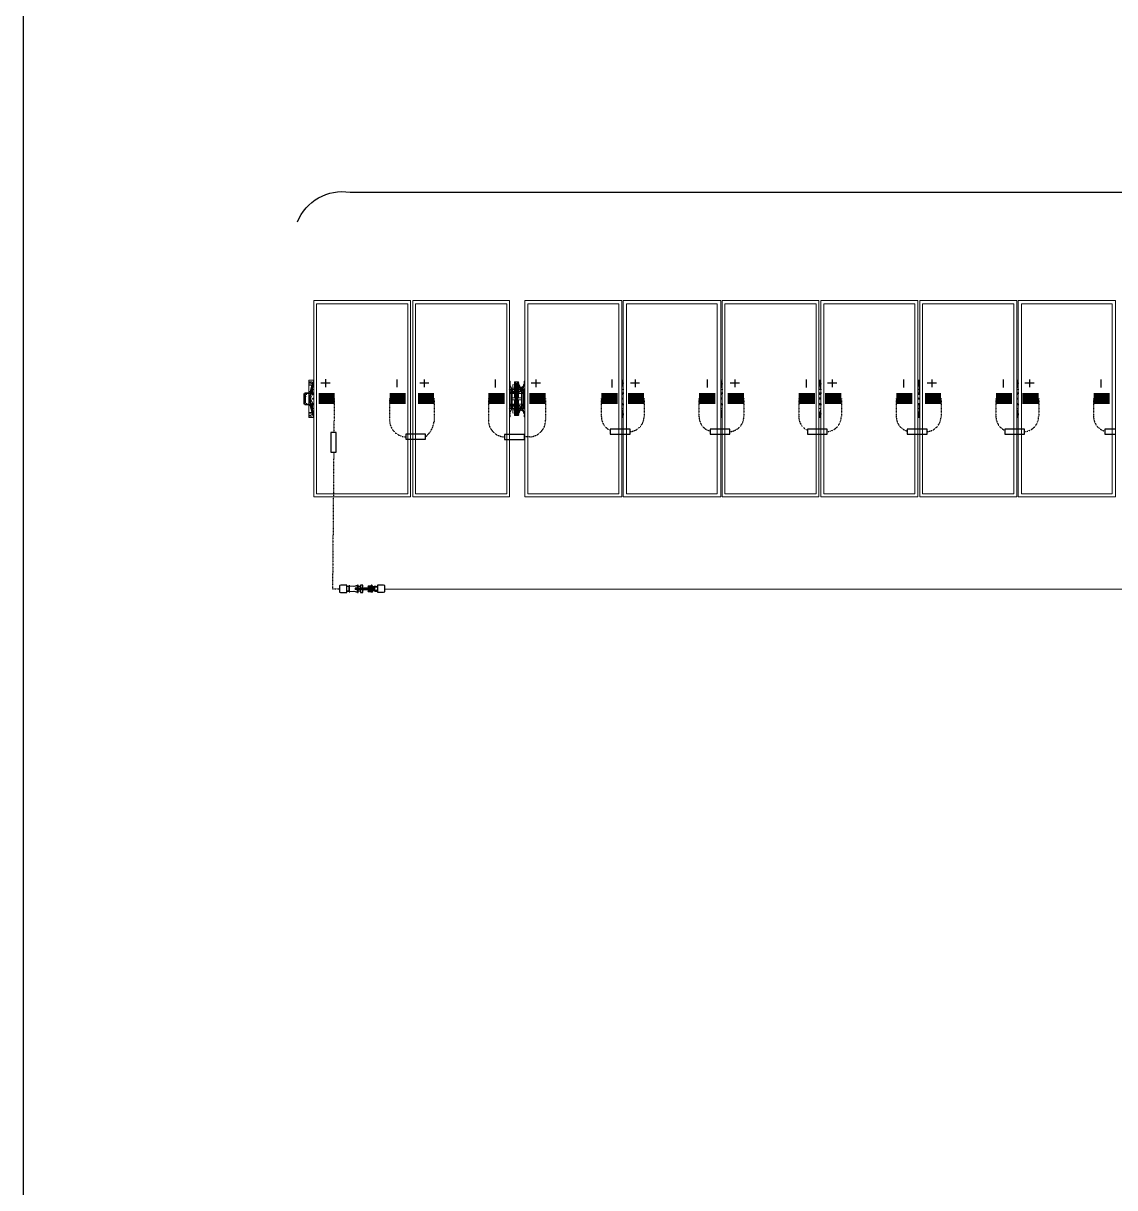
# Model space of a CAD drawing. Header units: feet. Extents: x -9903 to 12307, y -41 to 4121.
# Drawn here: x 0 to 503, y 1038 to 1575 of the extents above; entities that cross this region are included whole.
import ezdxf
from ezdxf.lldxf.tags import DXFTag

# ---------------------------------------------------------------- set-up
doc = ezdxf.new("R2010")
doc.units = ezdxf.units.FT
doc.header["$MEASUREMENT"] = 0
doc.linetypes.add('HIDDEN', pattern=[0.375, 0.25, -0.125])
for name, color, linetype in [('E-HARN-COMP', 8, 'Continuous'), ('E-TRNK-CABL-NEG', 6, 'HIDDEN'), ('E-TRUNK-CABLE-POS', 6, 'HIDDEN'), ('G-ANNO-TEXT', 1, 'Continuous'), ('Polarity-Text', 7, 'Continuous'), ('PV-DC-CABL-UG-', 10, 'DC-')]:
    doc.layers.add(name, color=color, linetype=linetype)
doc.styles.add('NEI-A', font='arial.ttf')
tags = doc.linetypes.add('DC-', pattern='A,0.176989,-0.049113,["DC-",NEI-A,S=0.1,R=0,X=0,Y=-0.05],-0.049113,-0.250887,0.176989', length=0.703091).pattern_tags.tags
tags[6] = DXFTag(74, 10)

# ---------------------------------------------------------------- blocks, each defined once
blk = doc.blocks.new('A$Cc93f9aa1')
at = {"lineweight": 5}
for points in [[(0.0233, 0.4666), (0.2533, 0.4666), (0.2533, 0), (0.0233, 0)], [(0.2467, 0.4583), (0.2467, 0.0067), (0.03, 0.0067), (0.03, 0.4583)], [(0.4883, 0.4666), (0.2583, 0.4666), (0.2583, 0), (0.4883, 0)], [(0.4816, 0.4583), (0.4816, 0.0067), (0.265, 0.0067), (0.265, 0.4583)], [(0.525, 0.4666), (0.525, 0), (0.755, 0), (0.755, 0.4666)], [(0.5316, 0.4583), (0.7483, 0.4583), (0.7483, 0.0067), (0.5316, 0.0067)], [(0.7583, 0), (0.99, 0), (0.99, 0.4666), (0.7583, 0.4666)], [(0.7666, 0.0067), (0.7666, 0.4583), (0.9816, 0.4583), (0.9816, 0.0067)], [(1.2233, 0), (0.9933, 0), (0.9933, 0.4666), (1.2233, 0.4666)], [(1, 0.0067), (1, 0.4583), (1.2166, 0.4583), (1.2166, 0.0067)], [(1.4583, 0), (1.2283, 0), (1.2283, 0.4666), (1.4583, 0.4666)], [(1.4516, 0.4583), (1.2349, 0.4583), (1.2349, 0.0067), (1.4516, 0.0067)], [(1.4633, 0.4666), (1.6933, 0.4666), (1.6933, 0), (1.4633, 0)], [(1.6866, 0.4583), (1.4699, 0.4583), (1.4699, 0.0067), (1.6866, 0.0067)], [(1.6966, 0.4666), (1.9283, 0.4666), (1.9283, 0), (1.6966, 0)], [(1.9199, 0.4583), (1.7049, 0.4583), (1.7049, 0.0067), (1.9199, 0.0067)], [(0.4983, 0.2483), (0.4966, 0.25), (0.4983, 0.2483), (0.5, 0.2483)], [(0.5033, 0.2617), (0.5016, 0.2617)], [(0.51, 0.2617), (0.5083, 0.2617)], [(0.5116, 0.2667), (0.51, 0.2667), (0.51, 0.2583), (0.5116, 0.2583)], [(0.9916, 0.275), (0.9916, 0.2733)], [(0.0133, 0.23), (0.015, 0.23), (0.0167, 0.22), (0.015, 0.22)], [(0.02, 0.2433), (0.0183, 0.2433), (0.0183, 0.245), (0.02, 0.245)], [(0.49, 0.235), (0.4883, 0.235)], [(0.49, 0.23), (0.4883, 0.23)], [(0.4916, 0.2483), (0.49, 0.2467), (0.4916, 0.245), (0.4933, 0.2467)], [(0.4916, 0.2483), (0.49, 0.2483), (0.49, 0.2467), (0.49, 0.245), (0.4916, 0.245), (0.4933, 0.245), (0.4933, 0.2467), (0.4933, 0.2483)], [(0.4933, 0.2467), (0.4916, 0.2467)], [(0.5016, 0.2367), (0.5, 0.2367)], [(0.5, 0.2267), (0.5, 0.23)], [(0.5033, 0.2183), (0.5033, 0.2467), (0.5016, 0.2467), (0.5016, 0.2183)], [(0.5066, 0.2467), (0.5066, 0.2183), (0.5083, 0.2183), (0.5083, 0.2467)], [(0.5116, 0.235), (0.51, 0.235), (0.51, 0.2383), (0.51, 0.2367), (0.5083, 0.2367), (0.51, 0.2367), (0.51, 0.235)], [(0.52, 0.245), (0.5216, 0.245), (0.5216, 0.2467), (0.5216, 0.2483), (0.52, 0.2483), (0.5183, 0.2483), (0.5183, 0.2467), (0.5183, 0.245)], [(0.52, 0.2483), (0.5183, 0.2467), (0.52, 0.245), (0.5216, 0.2467)], [(0.5216, 0.2467), (0.52, 0.2467)], [(0.5216, 0.2467), (0.52, 0.2467)], [(0.525, 0.245), (0.5233, 0.245)], [(0.525, 0.235), (0.5233, 0.235)], [(0.5233, 0.23), (0.525, 0.23)], [(0.7566, 0.235), (0.7566, 0.2333), (0.7583, 0.2333), (0.7583, 0.2317), (0.7566, 0.2317), (0.755, 0.2317), (0.755, 0.2333)], [(0.99, 0.235), (0.9916, 0.235), (0.9916, 0.2333), (0.9933, 0.2333), (0.9933, 0.2317), (0.9916, 0.2317), (0.99, 0.2317), (0.99, 0.2333)], [(1.225, 0.235), (1.2266, 0.235), (1.2266, 0.2317), (1.2233, 0.2317), (1.2233, 0.2333), (1.225, 0.2333)], [(1.4599, 0.235), (1.4616, 0.2333), (1.4616, 0.2317), (1.4583, 0.2317), (1.4583, 0.2333), (1.4599, 0.2333)], [(1.6949, 0.235), (1.6949, 0.2333), (1.6966, 0.2333), (1.6966, 0.2317), (1.6949, 0.2317), (1.6933, 0.2317), (1.6933, 0.2333)], [(0.01, 0.22), (0.0117, 0.22), (0.0083, 0.22)], [(0.4916, 0.22), (0.49, 0.2183), (0.4916, 0.2167), (0.4933, 0.2183)], [(0.4916, 0.22), (0.49, 0.22), (0.49, 0.2183), (0.49, 0.2167), (0.4916, 0.2167), (0.4933, 0.2167), (0.4933, 0.2183), (0.4933, 0.22)], [(0.4933, 0.2183), (0.4916, 0.2183)], [(0.4933, 0.2183), (0.4916, 0.2183)], [(0.5033, 0.2033), (0.5016, 0.2033)], [(0.5033, 0.1967), (0.505, 0.1967), (0.505, 0.1983), (0.505, 0.2183), (0.5033, 0.2183)], [(0.505, 0.195), (0.5033, 0.195)], [(0.5083, 0.1967), (0.5066, 0.1967)], [(0.5083, 0.195), (0.5066, 0.195)], [(0.51, 0.2033), (0.5083, 0.2033)], [(0.5116, 0.2167), (0.51, 0.2167)], [(0.52, 0.22), (0.5183, 0.2183), (0.52, 0.2167), (0.5216, 0.2183)], [(0.5216, 0.2183), (0.52, 0.2183)], [(0.5216, 0.2183), (0.52, 0.2183)], [(0.5233, 0.2), (0.5216, 0.2), (0.5216, 0.2017), (0.5216, 0.2)], [(0.5233, 0.22), (0.525, 0.22)]]:
    blk.add_lwpolyline(points, close=True, dxfattribs=at)
for points in [[(0.0217, 0.27), (0.0217, 0.2733), (0.02, 0.27), (0.02, 0.2717), (0.0183, 0.2717), (0.0183, 0.2683), (0.0117, 0.2683), (0.0117, 0.2767), (0.0133, 0.2767)], [(0.0117, 0.2767), (0.0233, 0.2767)], [(0.755, 0.2767), (0.7583, 0.2767)], [(0.99, 0.2767), (0.9933, 0.2767)], [(1.2233, 0.2767), (1.2283, 0.2767)], [(1.4583, 0.2767), (1.4633, 0.2767)], [(1.6933, 0.2767), (1.6966, 0.2767)], [(0.0117, 0.25), (0.0117, 0.2467), (0.015, 0.2467), (0.015, 0.245), (0.0167, 0.245), (0.0183, 0.245), (0.0183, 0.2533), (0.0167, 0.25), (0.02, 0.2667), (0.02, 0.265), (0.0183, 0.265), (0.0117, 0.265), (0.0117, 0.2683)], [(0.0117, 0.265), (0.0117, 0.25), (0.015, 0.25), (0.015, 0.2467), (0.0167, 0.2467)], [(0.0183, 0.2733), (0.0167, 0.2733), (0.0133, 0.2733), (0.015, 0.2733)], [(0.0167, 0.2717), (0.0133, 0.2717)], [(0.015, 0.2317), (0.015, 0.235), (0.0167, 0.245), (0.0167, 0.2467), (0.0167, 0.25), (0.015, 0.25), (0.0183, 0.265)], [(0.0183, 0.25), (0.0167, 0.25), (0.015, 0.25)], [(0.02, 0.255), (0.0183, 0.255), (0.0183, 0.2533), (0.02, 0.27), (0.02, 0.2683), (0.02, 0.265)], [(0.02, 0.2683), (0.0183, 0.2683)], [(0.0233, 0.2467), (0.02, 0.2467), (0.02, 0.255), (0.0217, 0.2733), (0.0233, 0.2733), (0.0233, 0.2717)], [(0.0217, 0.2733), (0.0217, 0.275), (0.0217, 0.2733)], [(0.0217, 0.2683), (0.0217, 0.2667)], [(0.4866, 0.255), (0.4866, 0.255)], [(0.4966, 0.255), (0.495, 0.255), (0.4933, 0.2533), (0.4933, 0.2517), (0.49, 0.2517), (0.49, 0.255), (0.4933, 0.255), (0.4883, 0.265), (0.49, 0.265), (0.4883, 0.2667), (0.49, 0.2667), (0.49, 0.27), (0.49, 0.275), (0.4883, 0.275)], [(0.4883, 0.255), (0.4883, 0.2567)], [(0.49, 0.255), (0.4883, 0.255), (0.4883, 0.2533), (0.4883, 0.255), (0.4883, 0.2533), (0.4883, 0.2517), (0.49, 0.2517), (0.49, 0.25), (0.4883, 0.25), (0.4883, 0.215), (0.49, 0.215), (0.49, 0.2133), (0.4933, 0.2133), (0.4933, 0.2117), (0.4933, 0.21), (0.495, 0.21), (0.49, 0.2), (0.4883, 0.2), (0.49, 0.2017)], [(0.4883, 0.25), (0.4883, 0.2517)], [(0.49, 0.27), (0.49, 0.27)], [(0.49, 0.2667), (0.49, 0.2667)], [(0.49, 0.265), (0.495, 0.255), (0.4933, 0.255), (0.4933, 0.2533)], [(0.4933, 0.215), (0.495, 0.215), (0.495, 0.2517), (0.4933, 0.2517), (0.495, 0.2517), (0.495, 0.255)], [(0.4933, 0.2517), (0.4933, 0.2517)], [(0.495, 0.2517), (0.495, 0.2517)], [(0.5, 0.2483), (0.4983, 0.2483), (0.4966, 0.25), (0.4983, 0.25), (0.4983, 0.2483), (0.5, 0.2483), (0.495, 0.2483)], [(0.4966, 0.2517), (0.4966, 0.25), (0.4966, 0.2617), (0.4966, 0.2667), (0.4966, 0.2583), (0.5, 0.2583), (0.5, 0.2667), (0.4983, 0.2667)], [(0.4966, 0.26), (0.4966, 0.25)], [(0.4966, 0.26), (0.4966, 0.26)], [(0.4966, 0.2583), (0.4966, 0.2567), (0.4966, 0.255), (0.5, 0.255), (0.5, 0.2583)], [(0.4966, 0.2567), (0.4966, 0.2517), (0.4966, 0.25), (0.5, 0.25), (0.5, 0.255)], [(0.4983, 0.2667), (0.4983, 0.2667)], [(0.5, 0.2717), (0.5, 0.2733), (0.5, 0.27), (0.5016, 0.27), (0.5033, 0.27), (0.5033, 0.2683), (0.505, 0.2683), (0.505, 0.2667)], [(0.5083, 0.2733), (0.5066, 0.2733), (0.5016, 0.2733), (0.5, 0.2733), (0.5016, 0.2733)], [(0.5033, 0.2717), (0.5016, 0.2717), (0.5, 0.2717), (0.5016, 0.2717), (0.5033, 0.27), (0.505, 0.27), (0.5033, 0.27), (0.505, 0.27), (0.5066, 0.27), (0.5083, 0.27), (0.5066, 0.27), (0.5083, 0.2717), (0.51, 0.2717), (0.5083, 0.2717), (0.5066, 0.2717)], [(0.5, 0.27), (0.5, 0.2617), (0.5, 0.2383), (0.5016, 0.2383)], [(0.5016, 0.27), (0.5, 0.27), (0.5016, 0.27), (0.5033, 0.27), (0.5016, 0.27), (0.5016, 0.2683), (0.5033, 0.2683), (0.505, 0.2683), (0.5066, 0.2683), (0.5083, 0.2683), (0.51, 0.2683)], [(0.5, 0.2667), (0.5016, 0.2667)], [(0.5016, 0.27), (0.5016, 0.27)], [(0.5016, 0.2467), (0.5016, 0.2683), (0.5033, 0.2683), (0.5033, 0.2467), (0.505, 0.2467), (0.505, 0.2183), (0.5066, 0.2183), (0.5066, 0.1967), (0.5083, 0.1967), (0.5083, 0.2183)], [(0.5033, 0.2667), (0.505, 0.2667), (0.505, 0.2467), (0.5066, 0.2467), (0.5066, 0.2683), (0.5083, 0.2683), (0.5083, 0.27), (0.51, 0.27), (0.51, 0.2733), (0.5083, 0.2733), (0.5083, 0.2717)], [(0.505, 0.27), (0.5066, 0.27), (0.5066, 0.2683), (0.5083, 0.2683), (0.5083, 0.2467)], [(0.5066, 0.27), (0.5083, 0.27), (0.51, 0.27), (0.5083, 0.27), (0.51, 0.27), (0.5116, 0.27)], [(0.5066, 0.2667), (0.5083, 0.2667)], [(0.5083, 0.2383), (0.51, 0.2383), (0.51, 0.2617), (0.51, 0.27)], [(0.51, 0.2667), (0.5116, 0.2667), (0.5133, 0.2617), (0.5133, 0.25), (0.5133, 0.2517)], [(0.51, 0.2483), (0.5116, 0.25), (0.5116, 0.2483), (0.5133, 0.25), (0.5133, 0.26)], [(0.51, 0.2583), (0.51, 0.255), (0.5116, 0.255), (0.5116, 0.2567), (0.5133, 0.2517), (0.5116, 0.25), (0.51, 0.25), (0.51, 0.255)], [(0.515, 0.25), (0.5133, 0.25), (0.5116, 0.2483), (0.5133, 0.2483), (0.5116, 0.2483), (0.51, 0.2483), (0.5116, 0.2483), (0.51, 0.2483), (0.51, 0.2467)], [(0.5116, 0.2667), (0.5116, 0.2667)], [(0.52, 0.2617), (0.5133, 0.2583), (0.5133, 0.2567)], [(0.5133, 0.26), (0.5133, 0.26)], [(0.5183, 0.2583), (0.5133, 0.2533)], [(0.5183, 0.2133), (0.5216, 0.2133), (0.5216, 0.2117), (0.5233, 0.21), (0.5233, 0.2117), (0.525, 0.2117), (0.5233, 0.2117), (0.5233, 0.2133), (0.5216, 0.2133), (0.5216, 0.215), (0.5233, 0.215), (0.5233, 0.25), (0.5216, 0.25), (0.5216, 0.2517), (0.5216, 0.2533), (0.5233, 0.255), (0.5233, 0.2533), (0.525, 0.255), (0.5233, 0.2533), (0.5233, 0.2517), (0.5183, 0.2517), (0.5183, 0.2533), (0.5166, 0.2533), (0.515, 0.2517), (0.5133, 0.2517), (0.5183, 0.255), (0.5166, 0.2533), (0.5166, 0.2517), (0.5183, 0.2517), (0.5166, 0.2517), (0.5166, 0.215), (0.5183, 0.215)], [(0.5216, 0.265), (0.5183, 0.255), (0.52, 0.255), (0.5183, 0.2533), (0.5183, 0.255), (0.52, 0.255)], [(0.5233, 0.2567), (0.5233, 0.255), (0.52, 0.255), (0.5233, 0.265), (0.5216, 0.265), (0.5216, 0.2633), (0.5216, 0.265), (0.5233, 0.265), (0.525, 0.2667)], [(0.5216, 0.2633), (0.5216, 0.2667), (0.5233, 0.2667), (0.5233, 0.27), (0.5233, 0.275), (0.525, 0.275)], [(0.5233, 0.27), (0.5233, 0.27)], [(0.5233, 0.2667), (0.5233, 0.2667)], [(0.5233, 0.2517), (0.5233, 0.25)], [(0.7566, 0.27), (0.7566, 0.2733), (0.7566, 0.275), (0.7566, 0.2733), (0.7566, 0.2717), (0.7583, 0.2717), (0.7583, 0.27), (0.7583, 0.2683)], [(0.7566, 0.275), (0.7583, 0.275)], [(0.76, 0.255), (0.7583, 0.255), (0.7583, 0.2633), (0.7566, 0.2733)], [(0.76, 0.2467), (0.7583, 0.2467), (0.7583, 0.255)], [(0.99, 0.2733), (0.99, 0.27)], [(0.995, 0.255), (0.9933, 0.255), (0.9933, 0.2567), (0.9916, 0.2633), (0.9916, 0.2733), (0.9916, 0.27), (0.9933, 0.2683)], [(0.995, 0.2467), (0.9933, 0.2467), (0.9933, 0.255)], [(1.225, 0.27), (1.225, 0.2733), (1.225, 0.275), (1.225, 0.2733), (1.2266, 0.2733), (1.2266, 0.27), (1.2283, 0.2683)], [(1.225, 0.275), (1.2266, 0.275)], [(1.2299, 0.255), (1.2283, 0.255), (1.2266, 0.2567), (1.2266, 0.2633), (1.225, 0.2733)], [(1.2299, 0.2467), (1.2283, 0.2467), (1.2283, 0.255)], [(1.4616, 0.2683), (1.4616, 0.27), (1.4616, 0.2733), (1.4599, 0.2733), (1.4599, 0.275), (1.4616, 0.275)], [(1.4599, 0.275), (1.4599, 0.2733), (1.4599, 0.27)], [(1.4633, 0.255), (1.4616, 0.255), (1.4616, 0.2633), (1.4599, 0.2733)], [(1.4633, 0.2467), (1.4616, 0.2467), (1.4616, 0.255)], [(1.6949, 0.2733), (1.6949, 0.275), (1.6949, 0.2733)], [(1.6966, 0.2683), (1.6966, 0.27), (1.6966, 0.2717), (1.6949, 0.2717), (1.6949, 0.2733), (1.6949, 0.27)], [(1.6983, 0.255), (1.6966, 0.255), (1.6966, 0.2567), (1.6949, 0.2633), (1.6949, 0.2733)], [(1.6983, 0.2467), (1.6966, 0.2467), (1.6966, 0.255)], [(0, 0.245), (0, 0.22)], [(0.0017, 0.2467), (0.005, 0.2467), (0.01, 0.2467), (0.0083, 0.2467), (0.01, 0.2467)], [(0.0017, 0.245), (0.0033, 0.245)], [(0.0067, 0.2217), (0.005, 0.2217), (0.005, 0.22), (0.0067, 0.22), (0.0083, 0.2183), (0.0117, 0.2183), (0.01, 0.2183), (0.005, 0.2183), (0.0017, 0.2183)], [(0.0033, 0.2383), (0.0033, 0.2433), (0.0033, 0.2233), (0.0033, 0.2283), (0.0033, 0.2267)], [(0.005, 0.2383), (0.0033, 0.2383), (0.0033, 0.2283)], [(0.0033, 0.2367), (0.0033, 0.2383), (0.0033, 0.2367)], [(0.0067, 0.2433), (0.005, 0.2433), (0.005, 0.245), (0.0067, 0.245), (0.0067, 0.2467), (0.0083, 0.2467), (0.01, 0.2467), (0.0117, 0.2467), (0.0083, 0.2467), (0.0083, 0.245), (0.0067, 0.245), (0.005, 0.245), (0.005, 0.2433)], [(0.005, 0.245), (0.0067, 0.245)], [(0.005, 0.2217), (0.005, 0.22), (0.0067, 0.22), (0.0083, 0.22), (0.0083, 0.2183), (0.0083, 0.22), (0.01, 0.22), (0.0083, 0.22), (0.0067, 0.22), (0.005, 0.22)], [(0.0133, 0.2467), (0.0117, 0.2467), (0.01, 0.2467), (0.01, 0.245), (0.0083, 0.245), (0.0067, 0.245), (0.0083, 0.245), (0.0117, 0.245), (0.01, 0.245)], [(0.0083, 0.2467), (0.0083, 0.245)], [(0.0117, 0.2467), (0.0117, 0.245), (0.0117, 0.2183)], [(0.0133, 0.245), (0.0117, 0.245), (0.0117, 0.2417), (0.0117, 0.2233), (0.0117, 0.22), (0.0133, 0.22)], [(0.015, 0.245), (0.0133, 0.235), (0.0133, 0.2317)], [(0.0233, 0.2433), (0.02, 0.2433), (0.0217, 0.2433), (0.02, 0.2433), (0.0167, 0.235), (0.015, 0.235), (0.0133, 0.235)], [(0.015, 0.235), (0.0167, 0.235), (0.02, 0.2433), (0.02, 0.245), (0.02, 0.2433)], [(0.02, 0.2233), (0.0167, 0.2317), (0.0167, 0.235), (0.015, 0.2333), (0.015, 0.2317), (0.0167, 0.23), (0.015, 0.23), (0.0167, 0.23), (0.02, 0.2217), (0.0217, 0.2217), (0.02, 0.2217), (0.02, 0.22), (0.0183, 0.2217)], [(0.0217, 0.1917), (0.02, 0.21), (0.02, 0.2117), (0.0183, 0.2117), (0.0183, 0.22), (0.0167, 0.22), (0.0183, 0.22), (0.0183, 0.2217), (0.02, 0.2217), (0.0233, 0.2217)], [(0.0183, 0.2433), (0.02, 0.245), (0.0183, 0.245), (0.02, 0.245), (0.02, 0.2467)], [(0.0233, 0.22), (0.02, 0.22), (0.0217, 0.22), (0.02, 0.22), (0.02, 0.2217), (0.02, 0.22), (0.0183, 0.22), (0.02, 0.22), (0.02, 0.2183), (0.02, 0.21)], [(0.0233, 0.245), (0.02, 0.245), (0.0217, 0.245)], [(0.0233, 0.2317), (0.02, 0.2317), (0.02, 0.2333), (0.0217, 0.2333), (0.0217, 0.235), (0.0233, 0.2333)], [(0.4883, 0.245), (0.49, 0.245)], [(0.495, 0.245), (0.5, 0.245), (0.4983, 0.2467), (0.495, 0.2467), (0.4933, 0.2467), (0.4916, 0.2467), (0.4933, 0.2467), (0.4916, 0.2467), (0.4933, 0.2467), (0.4916, 0.2467), (0.4933, 0.2467), (0.4916, 0.2467), (0.4916, 0.245), (0.4933, 0.245), (0.4933, 0.2483), (0.4916, 0.2483), (0.4916, 0.2467)], [(0.5016, 0.23), (0.5, 0.23), (0.5016, 0.23), (0.5, 0.23), (0.5016, 0.23), (0.495, 0.23), (0.495, 0.235), (0.5016, 0.235), (0.5, 0.235), (0.5, 0.2367), (0.5, 0.2383), (0.5, 0.235)], [(0.495, 0.235), (0.4966, 0.235)], [(0.5016, 0.2267), (0.5, 0.2267), (0.5, 0.2033), (0.5, 0.195)], [(0.5083, 0.235), (0.5166, 0.235), (0.5166, 0.23), (0.5083, 0.23), (0.51, 0.23), (0.5116, 0.23), (0.51, 0.23)], [(0.5083, 0.23), (0.51, 0.23), (0.51, 0.2267), (0.51, 0.23), (0.5116, 0.23)], [(0.5083, 0.2267), (0.51, 0.2267)], [(0.51, 0.245), (0.5166, 0.245)], [(0.51, 0.2033), (0.51, 0.2267)], [(0.5216, 0.245), (0.52, 0.245), (0.5216, 0.2467), (0.5216, 0.2483), (0.5183, 0.2483), (0.5183, 0.2467), (0.52, 0.245)], [(0.5183, 0.2467), (0.52, 0.2467)], [(0.52, 0.2483), (0.5216, 0.2483)], [(0.52, 0.2467), (0.5216, 0.2467)], [(0.52, 0.2467), (0.5216, 0.2467)], [(0.52, 0.2467), (0.5216, 0.2467)], [(0.52, 0.2467), (0.5216, 0.2467)], [(0.52, 0.2467), (0.5216, 0.2467)], [(0.525, 0.2467), (0.5233, 0.2467)], [(0.755, 0.2467), (0.7583, 0.2467)], [(0.755, 0.245), (0.7583, 0.245), (0.76, 0.245)], [(0.7583, 0.245), (0.7583, 0.2433), (0.755, 0.2433)], [(0.755, 0.2217), (0.7583, 0.2217), (0.7583, 0.22)], [(0.99, 0.2467), (0.9933, 0.2467)], [(0.99, 0.245), (0.9933, 0.245), (0.995, 0.245)], [(0.9933, 0.245), (0.9933, 0.2433), (0.99, 0.2433)], [(0.99, 0.2217), (0.9933, 0.2217), (0.9933, 0.22)], [(1.2233, 0.2467), (1.2283, 0.2467)], [(1.2233, 0.245), (1.2283, 0.245), (1.2299, 0.245)], [(1.2233, 0.2433), (1.2266, 0.2433), (1.2283, 0.2433), (1.2283, 0.245)], [(1.2233, 0.2217), (1.2266, 0.2217), (1.2283, 0.2217), (1.2283, 0.22)], [(1.4583, 0.2467), (1.4616, 0.2467)], [(1.4583, 0.245), (1.4616, 0.245), (1.4633, 0.245)], [(1.4583, 0.2433), (1.4616, 0.2433), (1.4633, 0.2433)], [(1.4583, 0.2217), (1.4633, 0.2217), (1.4616, 0.2217), (1.4616, 0.22)], [(1.4616, 0.2433), (1.4616, 0.245)], [(1.6933, 0.2467), (1.6966, 0.2467)], [(1.6933, 0.245), (1.6966, 0.245), (1.6983, 0.245)], [(1.6966, 0.245), (1.6966, 0.2433), (1.6933, 0.2433)], [(1.6933, 0.2217), (1.6966, 0.2217), (1.6966, 0.22)], [(0.0017, 0.22), (0.0033, 0.22)], [(0.0133, 0.2183), (0.0117, 0.2183), (0.01, 0.22), (0.0083, 0.22)], [(0.0117, 0.1967), (0.0117, 0.2), (0.0183, 0.2), (0.02, 0.2), (0.0167, 0.215), (0.0167, 0.2167), (0.015, 0.2167), (0.0167, 0.2167), (0.0167, 0.215), (0.0167, 0.22), (0.0167, 0.2183), (0.015, 0.2183), (0.015, 0.22)], [(0.0117, 0.2167), (0.0117, 0.2183), (0.015, 0.2183), (0.015, 0.2167)], [(0.0183, 0.2), (0.015, 0.2167), (0.0117, 0.2167), (0.0117, 0.2)], [(0.0133, 0.1883), (0.0117, 0.1883), (0.0117, 0.1967), (0.0183, 0.1967), (0.0183, 0.195), (0.02, 0.195), (0.0217, 0.1917), (0.0217, 0.19)], [(0.02, 0.1967), (0.02, 0.195), (0.0183, 0.2117), (0.0167, 0.215), (0.0183, 0.215)], [(0.02, 0.22), (0.0183, 0.22)], [(0.02, 0.2), (0.02, 0.1967), (0.0183, 0.1967)], [(0.0233, 0.2183), (0.02, 0.2183)], [(0.0217, 0.1983), (0.0217, 0.1967)], [(0.0217, 0.195), (0.0217, 0.1917), (0.0233, 0.1917)], [(0.4866, 0.21), (0.4866, 0.21)], [(0.4883, 0.22), (0.49, 0.22)], [(0.4883, 0.2133), (0.4883, 0.215)], [(0.4883, 0.21), (0.4883, 0.2117), (0.4883, 0.2133), (0.49, 0.2133), (0.49, 0.21), (0.4933, 0.21), (0.4883, 0.2)], [(0.49, 0.21), (0.49, 0.2117), (0.4883, 0.2117)], [(0.49, 0.1967), (0.49, 0.1983), (0.4883, 0.1983)], [(0.49, 0.195), (0.49, 0.19), (0.4883, 0.19)], [(0.49, 0.1983), (0.49, 0.1983)], [(0.4933, 0.22), (0.4916, 0.22)], [(0.4916, 0.2183), (0.4916, 0.22)], [(0.4916, 0.2183), (0.4933, 0.2183)], [(0.4916, 0.2183), (0.4933, 0.2183)], [(0.4916, 0.2183), (0.4933, 0.2183)], [(0.4916, 0.2183), (0.4933, 0.2183)], [(0.4916, 0.2183), (0.4916, 0.2167), (0.4933, 0.2167)], [(0.4916, 0.2183), (0.4933, 0.2183)], [(0.4933, 0.2183), (0.4933, 0.22)], [(0.4933, 0.2183), (0.4933, 0.2167)], [(0.4933, 0.215), (0.4933, 0.215)], [(0.4933, 0.2117), (0.495, 0.2117), (0.495, 0.21), (0.495, 0.2133), (0.4933, 0.2133)], [(0.495, 0.2183), (0.4983, 0.2183), (0.5, 0.22), (0.495, 0.22)], [(0.5, 0.2167), (0.4983, 0.2167), (0.4966, 0.215), (0.4983, 0.2167), (0.4983, 0.215), (0.4966, 0.215), (0.4983, 0.2167), (0.5, 0.2167), (0.4983, 0.2167), (0.5, 0.2167), (0.495, 0.2167)], [(0.495, 0.215), (0.495, 0.215)], [(0.495, 0.21), (0.4966, 0.21)], [(0.4966, 0.2133), (0.4966, 0.215), (0.4966, 0.1983), (0.4966, 0.2067), (0.5, 0.2067), (0.5, 0.21)], [(0.4966, 0.2083), (0.4966, 0.215), (0.5, 0.215), (0.5, 0.2117), (0.5, 0.21), (0.4966, 0.21), (0.4966, 0.2083), (0.4966, 0.2067)], [(0.4966, 0.205), (0.4966, 0.215)], [(0.4966, 0.205), (0.4966, 0.205)], [(0.4983, 0.1983), (0.5, 0.1983), (0.5, 0.2067)], [(0.5, 0.1983), (0.5016, 0.1983)], [(0.5083, 0.1933), (0.51, 0.1933), (0.5083, 0.1933), (0.5033, 0.1933), (0.5, 0.1933), (0.5016, 0.1933), (0.5016, 0.195), (0.5016, 0.1967), (0.5, 0.195), (0.5016, 0.195)], [(0.5016, 0.1967), (0.5016, 0.195), (0.5, 0.195), (0.5, 0.1933)], [(0.5066, 0.195), (0.5066, 0.1967), (0.505, 0.1967), (0.5033, 0.1967), (0.5016, 0.1967), (0.5016, 0.2183)], [(0.505, 0.1933), (0.5033, 0.1933), (0.5016, 0.1933), (0.5033, 0.195), (0.505, 0.195), (0.5033, 0.195), (0.5033, 0.1967)], [(0.5016, 0.195), (0.5033, 0.195), (0.5016, 0.195)], [(0.5033, 0.1983), (0.505, 0.1983)], [(0.5066, 0.1983), (0.5083, 0.1983)], [(0.5083, 0.1967), (0.51, 0.195), (0.51, 0.1933), (0.5083, 0.1933), (0.5066, 0.195), (0.5083, 0.195), (0.5083, 0.1967), (0.5083, 0.195), (0.51, 0.195), (0.5083, 0.195), (0.5083, 0.1933), (0.51, 0.1933)], [(0.5066, 0.195), (0.5083, 0.195), (0.5066, 0.195)], [(0.5166, 0.22), (0.51, 0.22)], [(0.5133, 0.2133), (0.5133, 0.215), (0.51, 0.215), (0.51, 0.2117), (0.51, 0.21), (0.5116, 0.21), (0.5116, 0.2083), (0.5133, 0.2133), (0.5133, 0.215), (0.5133, 0.205), (0.5133, 0.215), (0.5116, 0.2167), (0.5133, 0.2167), (0.5116, 0.2167), (0.51, 0.2167), (0.51, 0.2183)], [(0.51, 0.21), (0.51, 0.2067), (0.5116, 0.2067), (0.5116, 0.1983), (0.51, 0.1983), (0.51, 0.2067)], [(0.51, 0.1983), (0.5116, 0.1983), (0.5133, 0.205)], [(0.51, 0.2033), (0.51, 0.195)], [(0.51, 0.195), (0.5116, 0.195)], [(0.5116, 0.2167), (0.5133, 0.215), (0.5116, 0.2167), (0.5116, 0.215)], [(0.52, 0.21), (0.5183, 0.2117), (0.5166, 0.2117), (0.515, 0.2133), (0.5133, 0.2133), (0.5183, 0.21), (0.5183, 0.2117), (0.5183, 0.2133), (0.5166, 0.2133), (0.5166, 0.2117), (0.5183, 0.21), (0.52, 0.21), (0.5183, 0.21), (0.5216, 0.2)], [(0.5183, 0.2067), (0.5133, 0.2117)], [(0.52, 0.2033), (0.5133, 0.2067), (0.5133, 0.2083)], [(0.5133, 0.205), (0.5133, 0.205)], [(0.5166, 0.215), (0.5166, 0.215)], [(0.52, 0.22), (0.5183, 0.22), (0.5183, 0.2183), (0.52, 0.2167), (0.5183, 0.2167), (0.5183, 0.2183), (0.5183, 0.22), (0.52, 0.22), (0.5216, 0.22), (0.5216, 0.2183), (0.5216, 0.2167), (0.52, 0.2167), (0.5216, 0.2183), (0.5216, 0.22), (0.52, 0.22), (0.5216, 0.22)], [(0.5183, 0.215), (0.5183, 0.215)], [(0.52, 0.2183), (0.5216, 0.2183)], [(0.52, 0.2183), (0.5216, 0.2183)], [(0.52, 0.2183), (0.5216, 0.2183)], [(0.52, 0.2183), (0.5216, 0.2183)], [(0.52, 0.2183), (0.5216, 0.2183)], [(0.5233, 0.2117), (0.5233, 0.21), (0.52, 0.21), (0.5233, 0.2)], [(0.5216, 0.2017), (0.5216, 0.1983), (0.5233, 0.1983), (0.5233, 0.1967)], [(0.5233, 0.2183), (0.525, 0.2183)], [(0.5233, 0.215), (0.5233, 0.2133)], [(0.525, 0.2), (0.5233, 0.2017)], [(0.5233, 0.1983), (0.525, 0.1983)], [(0.5233, 0.1983), (0.5233, 0.1983)], [(0.5233, 0.195), (0.5233, 0.19), (0.525, 0.19)], [(0.5233, 0.195), (0.5233, 0.195)], [(0.525, 0.21), (0.525, 0.21)], [(0.755, 0.22), (0.7583, 0.22), (0.76, 0.22)], [(0.7583, 0.2183), (0.755, 0.2183)], [(0.76, 0.2183), (0.7583, 0.2183), (0.7583, 0.21), (0.7566, 0.2), (0.7566, 0.1917), (0.7583, 0.1917)], [(0.7583, 0.1967), (0.7583, 0.195), (0.7583, 0.1933), (0.7566, 0.1933), (0.7566, 0.19), (0.7583, 0.19)], [(0.7566, 0.195), (0.7566, 0.1917), (0.7566, 0.19)], [(0.99, 0.22), (0.9933, 0.22), (0.995, 0.22)], [(0.9933, 0.2183), (0.99, 0.2183)], [(0.99, 0.195), (0.99, 0.1917)], [(0.9916, 0.1917), (0.9916, 0.2), (0.9933, 0.21), (0.9933, 0.2183), (0.995, 0.2183)], [(0.9933, 0.1967), (0.9916, 0.195), (0.9916, 0.19), (0.9916, 0.1917), (0.9933, 0.1917)], [(1.2233, 0.22), (1.2283, 0.22), (1.2299, 0.22)], [(1.2283, 0.2183), (1.2233, 0.2183)], [(1.2299, 0.2183), (1.2283, 0.2183), (1.2283, 0.21), (1.2266, 0.2), (1.225, 0.1933), (1.225, 0.1917), (1.2266, 0.1917)], [(1.2283, 0.1967), (1.2266, 0.195), (1.2266, 0.1917), (1.225, 0.1917), (1.225, 0.19), (1.225, 0.1917), (1.225, 0.195)], [(1.4633, 0.22), (1.4616, 0.22), (1.4583, 0.22)], [(1.4616, 0.2183), (1.4583, 0.2183)], [(1.4633, 0.21), (1.4616, 0.21), (1.4616, 0.2), (1.4599, 0.1933), (1.4599, 0.1917), (1.4616, 0.1917)], [(1.4616, 0.1967), (1.4616, 0.195), (1.4616, 0.1933), (1.4599, 0.1917), (1.4599, 0.19), (1.4616, 0.19)], [(1.4599, 0.195), (1.4599, 0.1917), (1.4599, 0.19)], [(1.4616, 0.21), (1.4616, 0.2183), (1.4633, 0.2183)], [(1.6933, 0.22), (1.6966, 0.22), (1.6983, 0.22)], [(1.6966, 0.2183), (1.6933, 0.2183)], [(1.6983, 0.2183), (1.6966, 0.2183), (1.6966, 0.21), (1.6949, 0.2), (1.6949, 0.1917), (1.6966, 0.1917)], [(1.6949, 0.19), (1.6949, 0.1933), (1.6966, 0.1933), (1.6966, 0.195), (1.6966, 0.1967)], [(1.6949, 0.195), (1.6949, 0.1917), (1.6949, 0.19), (1.6966, 0.19)], [(0.0233, 0.1883), (0.0117, 0.1883)], [(0.0133, 0.1933), (0.0167, 0.1933)], [(0.0183, 0.1917), (0.0167, 0.1917), (0.0133, 0.1917), (0.015, 0.1917)], [(0.0233, 0.1933), (0.0233, 0.1917), (0.0217, 0.1917), (0.0217, 0.19), (0.0233, 0.19)], [(0.5, 0.1933), (0.5016, 0.1933), (0.5, 0.1933)], [(0.755, 0.1883), (0.7583, 0.1883)], [(0.99, 0.1883), (0.9933, 0.1883)], [(0.9916, 0.19), (0.9933, 0.19)], [(1.2233, 0.1883), (1.2283, 0.1883)], [(1.4583, 0.1883), (1.4633, 0.1883)], [(1.6933, 0.1883), (1.6966, 0.1883)]]:
    blk.add_lwpolyline(points, dxfattribs=at)
at = {"color": 8, "lineweight": 5, "true_color": 0x808080}
for points in [[(0.0117, 0.2767), (0.0233, 0.2767)], [(0.755, 0.2767), (0.7583, 0.2767)], [(0.99, 0.2767), (0.9933, 0.2767)], [(1.2233, 0.2767), (1.2283, 0.2767)], [(1.4583, 0.2767), (1.4633, 0.2767)], [(1.6933, 0.2767), (1.6966, 0.2767)], [(0.02, 0.255), (0.0233, 0.255)], [(0.0233, 0.275), (0.0217, 0.275)], [(0.0233, 0.265), (0.0217, 0.2733)], [(0.4883, 0.2667), (0.49, 0.2667)], [(0.4883, 0.2567), (0.49, 0.2567)], [(0.4883, 0.2567), (0.4883, 0.2567)], [(0.49, 0.2483), (0.49, 0.25)], [(0.4933, 0.2517), (0.4933, 0.2483)], [(0.5, 0.27), (0.5, 0.2617)], [(0.5016, 0.2617), (0.5016, 0.2383), (0.5016, 0.235), (0.5, 0.235)], [(0.5, 0.2583), (0.5016, 0.2583)], [(0.5, 0.255), (0.5016, 0.255)], [(0.5, 0.25), (0.5016, 0.25)], [(0.5016, 0.2717), (0.5016, 0.2733)], [(0.5016, 0.2717), (0.5016, 0.2717)], [(0.5016, 0.27), (0.5033, 0.27)], [(0.5083, 0.2733), (0.5083, 0.2717)], [(0.5083, 0.2717), (0.5083, 0.2717)], [(0.5083, 0.27), (0.51, 0.27)], [(0.5083, 0.2617), (0.5083, 0.2383), (0.5083, 0.235), (0.51, 0.235)], [(0.51, 0.2617), (0.51, 0.27)], [(0.51, 0.2583), (0.5116, 0.2583)], [(0.51, 0.255), (0.5116, 0.255)], [(0.51, 0.25), (0.5116, 0.25)], [(0.52, 0.26), (0.5183, 0.2583), (0.5166, 0.2583), (0.515, 0.2567), (0.5133, 0.255)], [(0.5183, 0.2483), (0.5183, 0.2517)], [(0.5216, 0.25), (0.5216, 0.2483)], [(0.525, 0.2567), (0.5233, 0.2567)], [(0.525, 0.2567), (0.525, 0.2567)], [(0.7566, 0.2733), (0.755, 0.2583)], [(0.755, 0.2683), (0.755, 0.27)], [(0.755, 0.255), (0.7583, 0.255)], [(0.7583, 0.2733), (0.7583, 0.275), (0.7566, 0.275)], [(0.7566, 0.2733), (0.7566, 0.2733)], [(0.7583, 0.2617), (0.7583, 0.27), (0.76, 0.27)], [(0.7583, 0.2667), (0.7583, 0.2683)], [(0.99, 0.2733), (0.99, 0.2733)], [(0.9916, 0.2733), (0.99, 0.2583)], [(0.9933, 0.2617), (0.9933, 0.2683), (0.9916, 0.27), (0.99, 0.27), (0.9916, 0.27), (0.9933, 0.27)], [(0.99, 0.2683), (0.99, 0.27)], [(0.99, 0.255), (0.9933, 0.255)], [(0.9933, 0.2733), (0.9916, 0.275)], [(0.9933, 0.2667), (0.9933, 0.2683), (0.995, 0.2683)], [(1.225, 0.2733), (1.2233, 0.2583)], [(1.2233, 0.2683), (1.2233, 0.27)], [(1.2233, 0.255), (1.2283, 0.255)], [(1.2283, 0.2733), (1.2266, 0.2733), (1.2266, 0.275), (1.225, 0.275)], [(1.225, 0.2733), (1.225, 0.2733)], [(1.2283, 0.27), (1.2266, 0.27), (1.2266, 0.2683), (1.2283, 0.2617)], [(1.2283, 0.2667), (1.2283, 0.2683), (1.2299, 0.2683)], [(1.4599, 0.2733), (1.4583, 0.2583)], [(1.4583, 0.2717), (1.4583, 0.2717)], [(1.4583, 0.2683), (1.4583, 0.27), (1.4599, 0.27)], [(1.4583, 0.255), (1.4616, 0.255)], [(1.4633, 0.2733), (1.4616, 0.2733), (1.4616, 0.275), (1.4599, 0.275)], [(1.4599, 0.2733), (1.4599, 0.2733)], [(1.4633, 0.27), (1.4616, 0.27), (1.4616, 0.2683), (1.4633, 0.2617)], [(1.4633, 0.2683), (1.4616, 0.2683), (1.4616, 0.2667), (1.4633, 0.2667)], [(1.6949, 0.2733), (1.6933, 0.2583)], [(1.6933, 0.2683), (1.6933, 0.27)], [(1.6933, 0.255), (1.6966, 0.255)], [(1.6966, 0.2733), (1.6966, 0.275), (1.6949, 0.275)], [(1.6949, 0.2733), (1.6949, 0.2733)], [(1.6966, 0.2617), (1.6966, 0.27), (1.6983, 0.27)], [(1.6966, 0.2667), (1.6966, 0.2683)], [(0.0017, 0.2467), (0.0017, 0.2183)], [(0.0083, 0.245), (0.01, 0.245)], [(0.49, 0.22), (0.49, 0.245)], [(0.4933, 0.245), (0.4933, 0.22)], [(0.5016, 0.2033), (0.5016, 0.23), (0.5, 0.23)], [(0.5083, 0.2033), (0.5083, 0.2267), (0.5083, 0.23), (0.51, 0.23)], [(0.5183, 0.22), (0.5183, 0.245)], [(0.5216, 0.245), (0.5216, 0.22)], [(0.01, 0.22), (0.0083, 0.22)], [(0.0233, 0.21), (0.02, 0.21)], [(0.0217, 0.1917), (0.0217, 0.1933), (0.0233, 0.2)], [(0.4883, 0.2083), (0.4883, 0.21)], [(0.4883, 0.2083), (0.4883, 0.2083)], [(0.49, 0.1967), (0.4883, 0.1967)], [(0.49, 0.195), (0.4883, 0.195)], [(0.49, 0.215), (0.49, 0.2167)], [(0.4933, 0.2167), (0.4933, 0.215)], [(0.5, 0.215), (0.5016, 0.215)], [(0.5, 0.2117), (0.5016, 0.2117)], [(0.5, 0.2067), (0.5016, 0.2067)], [(0.5, 0.2033), (0.5, 0.195)], [(0.5016, 0.195), (0.5033, 0.195), (0.5016, 0.195), (0.5033, 0.195), (0.505, 0.195)], [(0.5033, 0.1967), (0.505, 0.1967)], [(0.5066, 0.195), (0.5083, 0.195), (0.51, 0.195), (0.5083, 0.195), (0.51, 0.195), (0.51, 0.2033)], [(0.5066, 0.1967), (0.5083, 0.1967)], [(0.51, 0.215), (0.5116, 0.215)], [(0.51, 0.2117), (0.5116, 0.2117)], [(0.51, 0.2067), (0.5116, 0.2067)], [(0.5133, 0.21), (0.515, 0.2083), (0.5166, 0.2083), (0.5183, 0.2067), (0.52, 0.205)], [(0.5183, 0.215), (0.5183, 0.2167)], [(0.5216, 0.2167), (0.5216, 0.215)], [(0.5233, 0.21), (0.525, 0.2083)], [(0.525, 0.1983), (0.5233, 0.1983), (0.525, 0.1983)], [(0.5233, 0.1967), (0.525, 0.1967)], [(0.5233, 0.195), (0.525, 0.195)], [(0.525, 0.2083), (0.525, 0.2083)], [(0.7583, 0.21), (0.755, 0.21)], [(0.755, 0.2067), (0.7566, 0.1917)], [(0.755, 0.1967), (0.755, 0.195), (0.7566, 0.195)], [(0.7583, 0.2033), (0.7583, 0.195), (0.76, 0.195)], [(0.76, 0.1967), (0.7583, 0.1967), (0.7583, 0.1983)], [(0.9933, 0.21), (0.99, 0.21)], [(0.99, 0.2067), (0.9916, 0.1917)], [(0.9933, 0.195), (0.9916, 0.195), (0.99, 0.195), (0.99, 0.1967)], [(0.9933, 0.2033), (0.9933, 0.1967), (0.9916, 0.195)], [(0.9933, 0.1967), (0.9933, 0.1983)], [(1.2283, 0.21), (1.2233, 0.21)], [(1.2233, 0.2067), (1.225, 0.1917)], [(1.2233, 0.1967), (1.2233, 0.195), (1.225, 0.195)], [(1.2283, 0.195), (1.2266, 0.195), (1.2266, 0.1967), (1.2283, 0.2033)], [(1.2299, 0.1967), (1.2283, 0.1967), (1.2283, 0.1983)], [(1.4616, 0.21), (1.4583, 0.21)], [(1.4583, 0.2067), (1.4599, 0.1917)], [(1.4583, 0.1967), (1.4583, 0.195), (1.4599, 0.195)], [(1.4633, 0.195), (1.4616, 0.195), (1.4616, 0.1967), (1.4633, 0.2033)], [(1.4633, 0.1967), (1.4616, 0.1967), (1.4616, 0.1983), (1.4633, 0.1983)], [(1.6966, 0.21), (1.6933, 0.21)], [(1.6933, 0.2067), (1.6949, 0.1917)], [(1.6933, 0.1967), (1.6933, 0.195), (1.6949, 0.195)], [(1.6966, 0.2033), (1.6966, 0.195), (1.6983, 0.195)], [(1.6983, 0.1967), (1.6966, 0.1967), (1.6966, 0.1983)], [(0.0117, 0.1883), (0.0233, 0.1883)], [(0.0217, 0.19), (0.0233, 0.19)], [(0.5016, 0.1933), (0.5016, 0.1933)], [(0.5016, 0.1933), (0.5033, 0.1933)], [(0.5083, 0.1933), (0.5083, 0.1933)], [(0.5083, 0.1933), (0.51, 0.1933)], [(0.755, 0.1883), (0.7583, 0.1883)], [(0.7566, 0.19), (0.7583, 0.19), (0.7583, 0.1917)], [(0.7566, 0.1917), (0.7566, 0.1917)], [(0.99, 0.1917), (0.99, 0.1917)], [(0.99, 0.1883), (0.9933, 0.1883)], [(0.9916, 0.19), (0.9916, 0.1917), (0.9933, 0.1917)], [(1.2233, 0.1883), (1.2283, 0.1883)], [(1.225, 0.19), (1.2266, 0.19), (1.2266, 0.1917), (1.2283, 0.1917)], [(1.225, 0.1917), (1.225, 0.1917)], [(1.4583, 0.1883), (1.4633, 0.1883)], [(1.4599, 0.19), (1.4616, 0.19), (1.4616, 0.1917), (1.4633, 0.1917)], [(1.4599, 0.1917), (1.4599, 0.1917)], [(1.6933, 0.1883), (1.6966, 0.1883)], [(1.6949, 0.19), (1.6966, 0.1917)], [(1.6949, 0.1917), (1.6949, 0.1917)]]:
    blk.add_lwpolyline(points, dxfattribs=at)
for points in [[(0.4883, 0.27), (0.49, 0.27)], [(0.5033, 0.27), (0.5016, 0.27)], [(0.505, 0.27), (0.5033, 0.27)], [(0.5083, 0.27), (0.5066, 0.27)], [(0.51, 0.27), (0.5083, 0.27)], [(0.525, 0.27), (0.5233, 0.27)], [(0.525, 0.2667), (0.5233, 0.2667)], [(0.7566, 0.27), (0.755, 0.27)], [(1.225, 0.27), (1.2233, 0.27)], [(1.6949, 0.27), (1.6933, 0.27)], [(0.5033, 0.2367), (0.5016, 0.2367)], [(0.5033, 0.2283), (0.5016, 0.2283)], [(0.51, 0.2367), (0.5083, 0.2367)], [(0.51, 0.2283), (0.5083, 0.2283)], [(0.49, 0.1983), (0.4883, 0.1983)]]:
    blk.add_lwpolyline(points, close=True, dxfattribs=at)
blk = doc.blocks.new('A$C2C7A52CE')
at = {"layer": 'E-HARN-COMP'}
for p, q in [((-0.496, 0.086, 0.079), (-0.494, 0.085, 0.079)), ((-0.496, -0.086, 0.079), (-0.494, -0.085, 0.079))]:
    blk.add_line(p, q, dxfattribs=at)
for points, elevation in [([(-0.634, -0.1), (-0.636, -0.098), (-0.636, 0.098), (-0.634, 0.1), (-0.576, 0.1), (-0.573, 0.097), (-0.573, -0.097), (-0.576, -0.1), (-0.634, -0.1)], -0.033), ([(-0.634, 0.031), (-0.629, 0.031), (-0.629, 0.022), (-0.598, 0.022)], 0.079), ([(-0.573, 0.062), (-0.571, 0.06), (-0.515, 0.06), (-0.512, 0.062)], 0.015), ([(-0.509, -0.1), (-0.512, -0.097), (-0.512, 0.097), (-0.509, 0.1), (-0.496, 0.1), (-0.496, -0.1), (-0.509, -0.1)], -0.033), ([(-0.493, 0.097), (-0.493, 0.093), (-0.491, 0.089), (-0.389, 0.062), (-0.284, 0.075), (-0.281, 0.078), (-0.27, 0.078), (-0.27, -0.078), (-0.281, -0.078), (-0.284, -0.075), (-0.389, -0.062), (-0.491, -0.089), (-0.493, -0.097), (-0.493, 0.097)], -0.033), ([(-0.27, -0.078), (-0.267, -0.075), (-0.267, 0.075), (-0.27, 0.078)], -0.033), ([(-0.267, 0.069), (-0.263, 0.065), (-0.246, 0.065), (-0.246, 0.072), (-0.237, 0.072), (-0.237, 0.065), (-0.222, 0.065), (-0.218, 0.072), (-0.216, 0.072), (-0.212, 0.065), (-0.209, 0.065), (-0.204, 0.072), (-0.203, 0.072)], 0.079), ([(-0.003, -0.087), (-0.006, -0.091), (-0.033, -0.1), (-0.141, -0.1), (-0.198, -0.098), (-0.203, -0.095), (-0.203, 0.094), (-0.198, 0.098), (-0.141, 0.1), (-0.034, 0.1), (-0.006, 0.09), (-0.003, 0.087), (0, 0.059), (0, 0.002), (-0.002, -0.07), (-0.003, -0.087)], -0.024), ([(-0.634, -0.031), (-0.629, -0.031), (-0.629, -0.022), (-0.598, -0.022)], 0.079), ([(-0.573, -0.063), (-0.571, -0.06), (-0.515, -0.06), (-0.512, -0.063)], 0.015), ([(-0.267, -0.069), (-0.263, -0.065), (-0.246, -0.065), (-0.246, -0.072), (-0.237, -0.072), (-0.237, -0.065), (-0.229, -0.065), (-0.225, -0.073), (-0.223, -0.073), (-0.218, -0.065), (-0.215, -0.065), (-0.211, -0.073), (-0.209, -0.073), (-0.205, -0.065), (-0.203, -0.065)], -0.039)]:
    blk.add_lwpolyline(points, dxfattribs=dict(at, elevation=elevation))
for points in [[(-0.59, 0.018), (-0.426, 0.018)], [(-0.426, 0.018), (-0.426, -0.018)], [(-0.59, -0.018), (-0.426, -0.018)]]:
    blk.add_lwpolyline(points, dxfattribs=at)
blk = doc.blocks.new('A$C084F4888')
at = {"layer": 'E-HARN-COMP'}
for p, q in [((0.523, 0.021, 0.006), (0.415, 0.021, 0.006)), ((0.54, 0.017, 0.006), (0.568, 0.017, 0.006)), ((0.523, -0.021, 0.006), (0.415, -0.021, 0.006)), ((0.54, -0.017, 0.006), (0.568, -0.017, 0.006))]:
    blk.add_line(p, q, dxfattribs=at)
for points, elevation in [([(0.196, -0.096), (0.2, -0.092), (0.2, 0.092), (0.196, 0.097), (0.034, 0.098), (0.006, 0.089), (0.003, 0.086), (0.001, 0.071), (0, 0.031), (0, -0.01), (0.001, -0.072), (0.003, -0.086), (0.033, -0.098), (0.196, -0.096)], -0.011), ([(0.2, 0.068), (0.202, 0.064), (0.203, 0.062), (0.203, 0.056), (0.204, 0.056), (0.205, 0.062), (0.205, 0.064), (0.209, 0.072), (0.212, 0.072), (0.216, 0.064), (0.217, 0.056), (0.22, 0.056)], 0.053), ([(0.275, 0.077), (0.275, -0.077), (0.277, -0.074), (0.277, -0.063), (0.282, -0.059), (0.294, -0.059), (0.314, -0.052), (0.322, -0.052), (0.326, -0.054), (0.351, -0.097), (0.353, -0.098), (0.353, 0.098), (0.35, 0.096), (0.326, 0.054), (0.322, 0.052), (0.314, 0.052), (0.294, 0.059), (0.282, 0.059), (0.277, 0.063), (0.277, 0.074), (0.275, 0.077)], 0), ([(0.353, 0.086), (0.366, 0.086)], 0.004), ([(0.466, 0.063), (0.466, 0.065), (0.457, 0.073), (0.45, 0.076), (0.431, 0.076), (0.433, 0.07), (0.373, 0.07), (0.369, 0.075), (0.369, 0.096), (0.366, 0.098), (0.366, -0.098), (0.369, -0.096), (0.369, -0.075), (0.373, -0.07), (0.433, -0.07), (0.431, -0.076), (0.45, -0.076), (0.457, -0.073), (0.466, -0.065), (0.466, -0.063), (0.464, -0.062), (0.373, -0.059), (0.369, -0.055), (0.369, -0.044), (0.371, -0.042), (0.371, 0.042), (0.369, 0.044), (0.369, 0.055), (0.373, 0.059)], 0.027), ([(0.373, 0.059), (0.464, 0.062), (0.466, 0.063)], 0.027), ([(0.2, -0.067), (0.203, -0.072), (0.205, -0.072), (0.209, -0.064), (0.212, -0.064), (0.216, -0.072), (0.218, -0.072), (0.223, -0.064), (0.223, -0.062)], 0.006), ([(0.353, -0.086), (0.366, -0.086)], 0.004)]:
    blk.add_lwpolyline(points, dxfattribs=dict(at, elevation=elevation))
for points in [[(0.266, 0.077), (0.264, 0.074), (0.264, 0.067), (0.259, 0.062), (0.252, 0.062), (0.252, 0.064), (0.227, 0.064), (0.227, 0.062), (0.226, 0.062), (0.222, 0.062), (0.22, 0.06), (0.22, 0.05), (0.221, 0.047), (0.223, 0.045), (0.226, 0.044), (0.26, 0.044), (0.263, 0.045), (0.264, 0.048), (0.264, 0.067)], [(0.371, 0.037), (0.38, 0.037)], [(0.38, -0.042), (0.38, 0.042), (0.381, 0.041), (0.381, -0.041), (0.38, -0.042)], [(0.382, 0.035), (0.385, 0.034), (0.385, -0.034), (0.382, -0.035), (0.382, 0.035), (0.381, 0.039)], [(0.385, 0.029), (0.392, 0.029)], [(0.397, 0.039), (0.396, 0.035), (0.392, 0.034), (0.392, -0.034), (0.396, -0.035), (0.396, 0.035)], [(0.398, 0.042), (0.397, 0.041), (0.397, -0.041), (0.398, -0.042), (0.398, 0.042)], [(0.398, 0.037), (0.403, 0.037)], [(0.403, 0.042), (0.406, 0.041), (0.41, 0.038), (0.41, 0.034), (0.414, 0.032), (0.573, 0.032), (0.574, 0.031), (0.575, 0.024), (0.575, -0.024), (0.575, -0.03), (0.573, -0.032), (0.414, -0.032), (0.41, -0.038), (0.406, -0.041), (0.405, -0.042), (0.403, -0.042), (0.403, 0.042)], [(0.537, 0.024), (0.538, 0.022), (0.538, -0.022), (0.537, -0.024), (0.537, 0.024)], [(0.575, 0.024), (0.57, 0.019), (0.57, -0.019), (0.575, -0.024)], [(0.266, -0.077), (0.264, -0.074), (0.264, -0.067), (0.259, -0.062), (0.252, -0.062), (0.252, -0.064), (0.227, -0.064), (0.227, -0.062), (0.226, -0.062), (0.222, -0.062), (0.22, -0.06), (0.22, -0.05), (0.221, -0.047), (0.223, -0.045), (0.226, -0.044), (0.26, -0.044), (0.263, -0.045), (0.264, -0.048), (0.264, -0.067)], [(0.371, -0.037), (0.38, -0.037)], [(0.381, -0.039), (0.382, -0.035)], [(0.385, -0.029), (0.392, -0.029)], [(0.396, -0.035), (0.397, -0.039)], [(0.398, -0.037), (0.403, -0.037)]]:
    blk.add_lwpolyline(points, dxfattribs=at)
at = {"layer": 'E-HARN-COMP', "elevation": 0.063}
blk.add_lwpolyline([(0.351, 0.024), (0.299, 0.024), (0.299, -0.024), (0.351, -0.024)], close=True, dxfattribs=at)
at = {"layer": 'E-HARN-COMP'}
blk.add_circle((0.318, 0, 0.052), 0.0136, dxfattribs=at)

msp = doc.modelspace()

# ---------------------------------------------------------------- linework, layer by layer
msp.add_lwpolyline([(0, 4121.03), (0, 669.44)])
at = {"layer": 'E-HARN-COMP', "const_width": 5}
for points in [[(136.11, 1402.09), (143.56, 1402.09)], [(168.87, 1402.09), (176.32, 1402.09)], [(181.93, 1402.04), (189.39, 1402.04)], [(214.42, 1402.04), (221.87, 1402.04)], [(233.35, 1402.04), (240.8, 1402.04)], [(266.49, 1402.04), (273.95, 1402.04)], [(278.76, 1402.04), (286.21, 1402.04)], [(311.51, 1402.04), (318.97, 1402.04)], [(324.76, 1402.04), (332.21, 1402.04)], [(357.51, 1402.04), (364.97, 1402.04)], [(369.68, 1402.04), (377.14, 1402.04)], [(402.44, 1402.04), (409.89, 1402.04)], [(415.64, 1402.04), (423.1, 1402.04)], [(448.4, 1402.04), (455.86, 1402.04)], [(460.65, 1402.04), (468.11, 1402.04)], [(493.41, 1402.04), (500.86, 1402.04)]]:
    msp.add_lwpolyline(points, dxfattribs=at)
at = {"layer": 'E-HARN-COMP'}
for points in [[(144.18, 1381.9), (144.18, 1386.46), (141.86, 1386.46), (141.86, 1381.9)], [(180.91, 1385.62), (176.34, 1385.62), (176.34, 1383.29), (180.91, 1383.29)], [(180.91, 1383.29), (185.47, 1383.29), (185.47, 1385.62), (180.91, 1385.62)], [(226.46, 1385.56), (221.89, 1385.56), (221.89, 1383.23), (226.46, 1383.23)], [(226.46, 1383.23), (231.02, 1383.23), (231.02, 1385.56), (226.46, 1385.56)], [(275.17, 1387.95), (270.61, 1387.95), (270.61, 1385.63), (275.17, 1385.63)], [(275.17, 1385.63), (279.74, 1385.63), (279.74, 1387.95), (275.17, 1387.95)], [(321.17, 1387.95), (316.61, 1387.95), (316.61, 1385.63), (321.17, 1385.63)], [(321.17, 1385.63), (325.74, 1385.63), (325.74, 1387.95), (321.17, 1387.95)], [(366.1, 1387.95), (361.53, 1387.95), (361.53, 1385.63), (366.1, 1385.63)], [(366.1, 1385.63), (370.66, 1385.63), (370.66, 1387.95), (366.1, 1387.95)], [(412.06, 1387.95), (407.5, 1387.95), (407.5, 1385.63), (412.06, 1385.63)], [(412.06, 1385.63), (416.63, 1385.63), (416.63, 1387.95), (412.06, 1387.95)], [(457.07, 1387.95), (452.51, 1387.95), (452.51, 1385.63), (457.07, 1385.63)], [(457.07, 1385.63), (461.63, 1385.63), (461.63, 1387.95), (457.07, 1387.95)], [(503.17, 1387.95), (498.61, 1387.95), (498.61, 1385.63), (503.17, 1385.63)], [(141.86, 1381.9), (141.86, 1377.33), (144.18, 1377.33), (144.18, 1381.9)]]:
    msp.add_lwpolyline(points, dxfattribs=at)
at = {"layer": 'E-TRNK-CABL-NEG', "ltscale": 0.1}
for points in [[(168.87, 1402.09), (168.87, 1392.13, 0.404462), (176.35, 1384.39)], [(214.42, 1402.04), (214.42, 1392.08, 0.404462), (221.9, 1384.34)], [(266.49, 1402.04), (266.49, 1393.8, 0.294061), (270.61, 1387.41, 0.294061)], [(311.51, 1402.04), (311.51, 1393.8, 0.334879), (316.61, 1387.05, 0.334879)], [(357.51, 1402.04), (357.51, 1393.8, 0.289984), (361.53, 1387.45, 0.289984)], [(402.44, 1402.04), (402.44, 1393.8, 0.333388), (407.5, 1387.06, 0.333388)], [(448.4, 1402.04), (448.4, 1393.8, 0.293541), (452.51, 1387.41, 0.293541)], [(493.41, 1402.04), (493.41, 1393.8, 0.338726), (498.6, 1387.02, 0.338726)]]:
    msp.add_lwpolyline(points, format="xyb", dxfattribs=at)
at = {"layer": 'E-TRUNK-CABLE-POS', "ltscale": 0.1}
for points in [[(143.35, 1402.27), (143.2, 1386.46)], [(143.12, 1377.33), (142.57, 1314.39), (145.76, 1314.39)]]:
    msp.add_lwpolyline(points, dxfattribs=at)
for points in [[(189.39, 1402.04), (189.39, 1391.45, -0.187892), (185.47, 1384.45, -0.391396)], [(240.8, 1402.04), (240.8, 1392.08, -0.404462), (233.32, 1384.34), (231.02, 1384.34)], [(286.21, 1402.04), (286.21, 1393.8, -0.391396), (279.74, 1386.8, -0.391396)], [(332.21, 1402.04), (332.21, 1393.8, -0.391396), (325.74, 1386.8, -0.391396)], [(377.14, 1402.04), (377.14, 1393.8, -0.391396), (370.66, 1386.8, -0.391396)], [(423.1, 1402.04), (423.1, 1393.8, -0.391396), (416.63, 1386.8, -0.391396)], [(468.11, 1402.04), (468.11, 1393.8, -0.391396), (461.63, 1386.8, -0.391396)]]:
    msp.add_lwpolyline(points, format="xyb", dxfattribs=at)
at = {"layer": 'G-ANNO-TEXT', "flags": 128}
msp.add_lwpolyline([(126.46, 1483.44, -0.35318), (150.64, 1497.09), (695.6, 1497.09, 0.298343), (714.11, 1510.74, 0.298343), (732.61, 1497.09), (1364.34, 1497.09, -0.298343), (1382.85, 1483.44)], format="xyb", dxfattribs=at)
at = {"layer": 'Polarity-Text'}
for p, q in [((141.51, 1409.14), (137.23, 1409.14)), ((139.37, 1410.95), (139.37, 1407.33)), ((172.26, 1410.87), (172.26, 1407.25)), ((187.03, 1409.08), (182.75, 1409.08)), ((184.89, 1410.89), (184.89, 1407.27)), ((217.57, 1410.82), (217.57, 1407.2)), ((238.44, 1409.08), (234.17, 1409.08)), ((236.31, 1410.89), (236.31, 1407.27)), ((271.26, 1410.82), (271.26, 1407.2)), ((284.16, 1409.08), (279.88, 1409.08)), ((282.02, 1410.89), (282.02, 1407.27)), ((315.3, 1410.82), (315.3, 1407.2)), ((330.15, 1409.08), (325.88, 1409.08)), ((328.02, 1410.89), (328.02, 1407.27)), ((360.91, 1410.82), (360.91, 1407.2)), ((375.08, 1409.08), (370.8, 1409.08)), ((372.94, 1410.89), (372.94, 1407.27)), ((405.84, 1410.82), (405.84, 1407.2)), ((421.04, 1409.08), (416.77, 1409.08)), ((418.9, 1410.89), (418.9, 1407.27)), ((451.8, 1410.82), (451.8, 1407.2)), ((466.05, 1409.08), (461.78, 1409.08)), ((463.91, 1410.89), (463.91, 1407.27)), ((496.81, 1410.82), (496.81, 1407.2))]:
    msp.add_line(p, q, dxfattribs=at)
at = {"layer": 'PV-DC-CABL-UG-', "ltscale": 0.6}
msp.add_lwpolyline([(166.68, 1314.28), (2013.57, 1314.75)], dxfattribs=at)

# ---------------------------------------------------------------- block references
at = {"xscale": 194.04614304, "yscale": 194.04614304, "zscale": 194.04614304}
msp.add_blockref('A$Cc93f9aa1', (129.4, 1356.77), dxfattribs=at)
at = {"layer": 'E-HARN-COMP', "xscale": -16.84716062325401, "yscale": 16.84716062325401, "zscale": 16.84716062325401}
msp.add_blockref('A$C2C7A52CE', (145.76, 1314.36, 0.4), dxfattribs=at)
at = {"layer": 'E-HARN-COMP', "xscale": 16.84716062325401, "yscale": 16.84716062325401, "zscale": 16.84716062325401, "rotation": 180.6156573093305}
msp.add_blockref('A$C084F4888', (166.68, 1314.46, -0.15), dxfattribs=at)
msp.add_blockref('A$C084F4888', (166.68, 1314.46, -0.15), dxfattribs=at)

doc.saveas('drawing.dxf')
